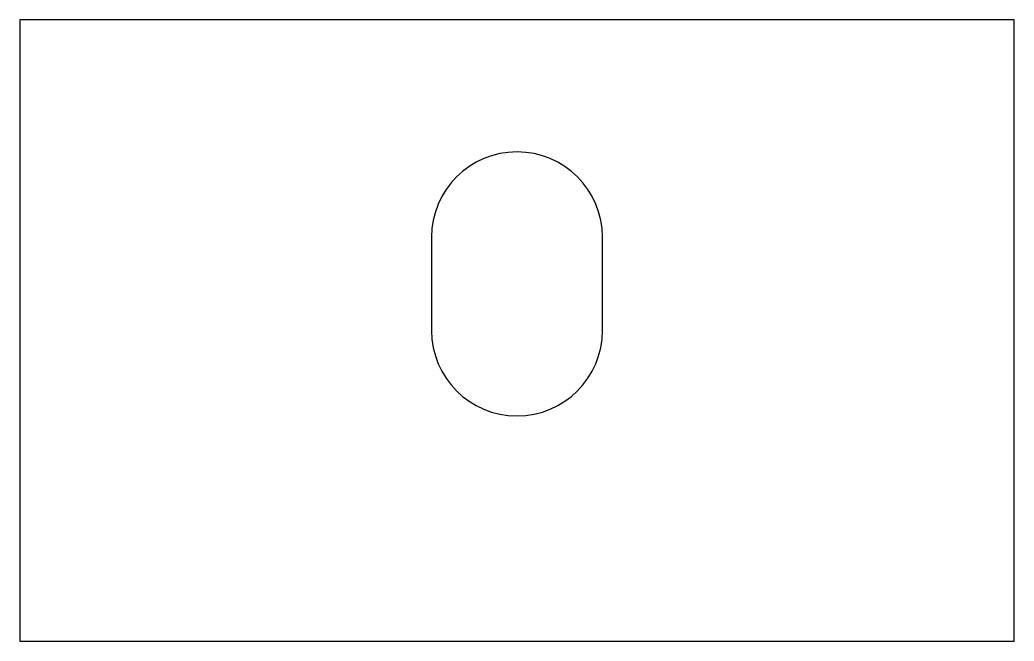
# Model space of a CAD drawing. Header units: millimetres. Extents: x 0 to 32, y 0 to 20.
import ezdxf

# ---------------------------------------------------------------- set-up
doc = ezdxf.new("R2010")
doc.units = ezdxf.units.MM
doc.layers.add('OUTLINE', color=7, linetype='Continuous')
doc.layers.add('SLOTS', color=7, linetype='Continuous')

msp = doc.modelspace()

# ---------------------------------------------------------------- linework, layer by layer
at = {"layer": 'OUTLINE'}
msp.add_lwpolyline([(0, 0), (32, 0), (32, 20), (0, 20)], close=True, dxfattribs=at)
at = {"layer": 'SLOTS'}
for p, q in [((13.25, 13), (13.25, 10)), ((18.75, 10), (18.75, 13))]:
    msp.add_line(p, q, dxfattribs=at)
for centre, start, end in [((16, 13), 0, 180), ((16, 10), 180, 0)]:
    msp.add_arc(centre, 2.75, start, end, dxfattribs=at)

doc.saveas('drawing.dxf')
